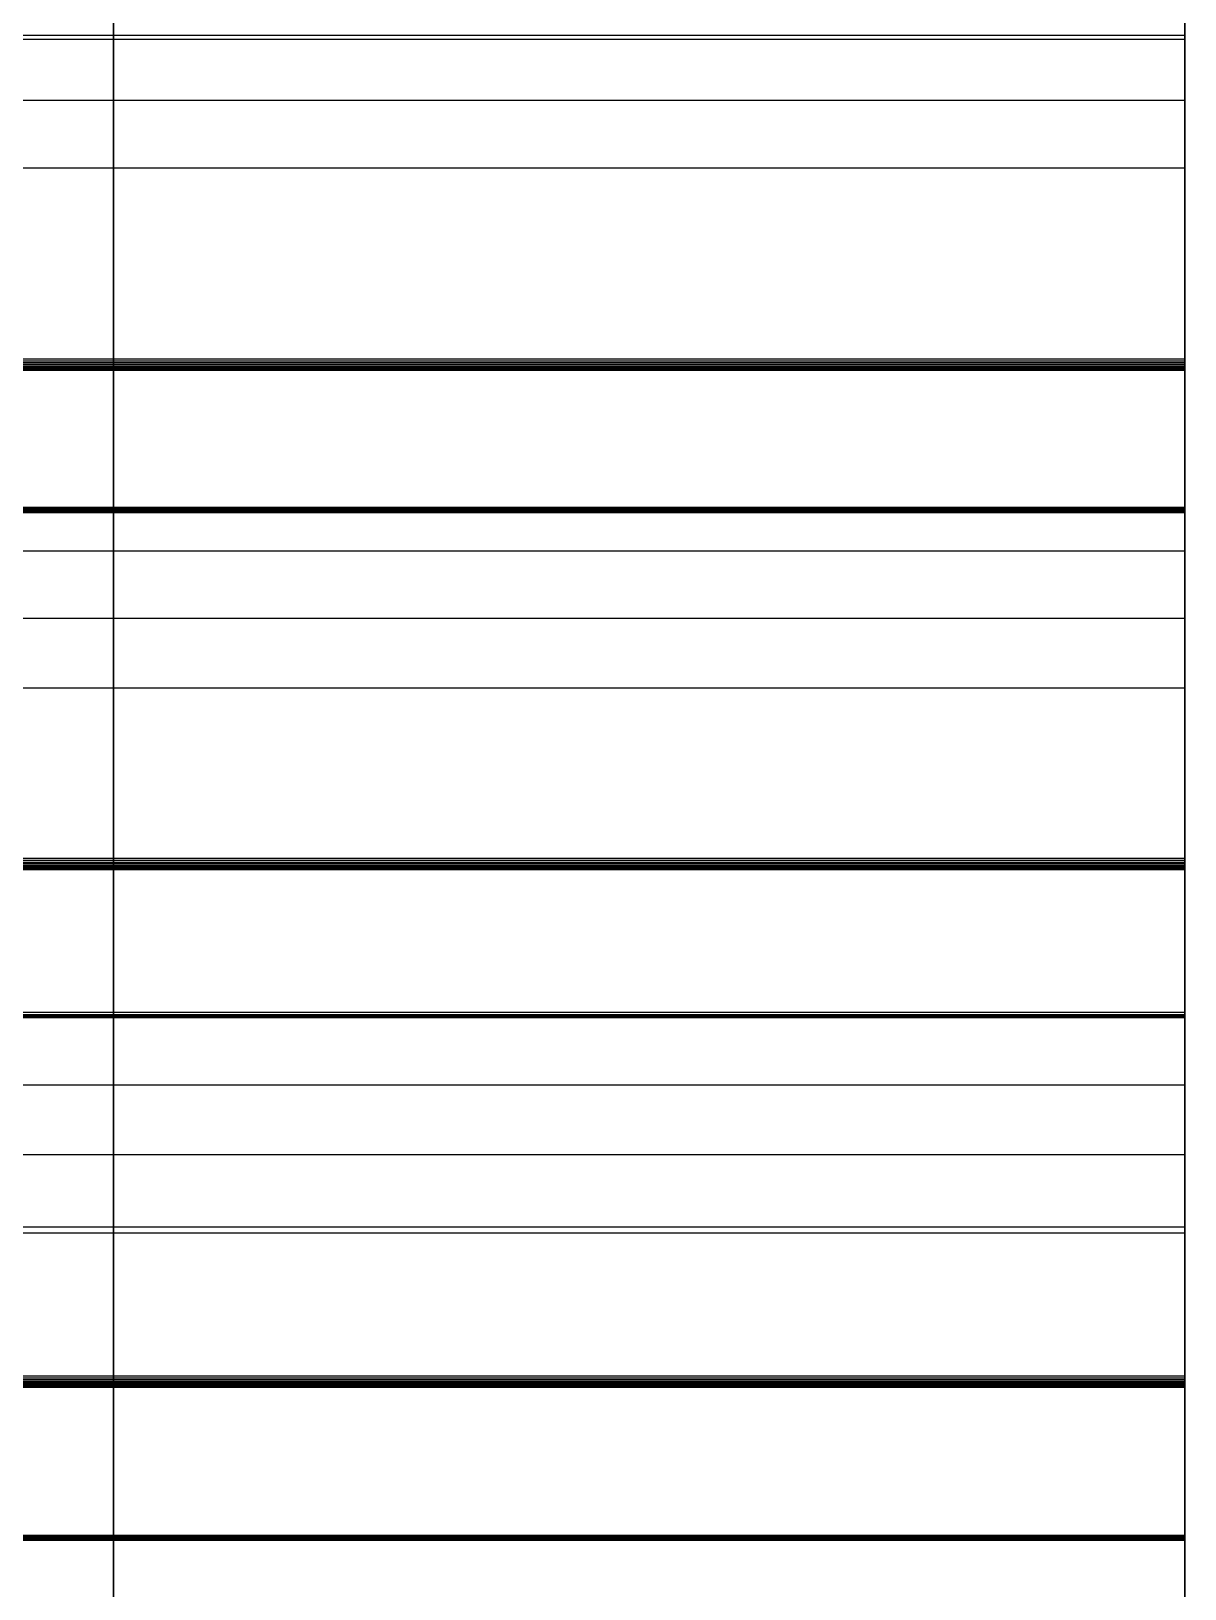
# Model space of a CAD drawing. Header units: millimetres. Extents: x -85 to 1059, y -155 to 155.
# Drawn here: x 1003.5 to 1007, y 131.109 to 135.835 of the extents above; entities that cross this region are included whole.
import ezdxf

# ---------------------------------------------------------------- set-up
doc = ezdxf.new("R2010")
doc.units = ezdxf.units.MM
doc.header["$MEASUREMENT"] = 0
doc.layers.add('Default', color=7, linetype='Continuous', true_color=0x000000)

msp = doc.modelspace()

# ---------------------------------------------------------------- linework, layer by layer
at = {"layer": 'Default'}
msp.add_line((1007, 11.1019, 0.0002), (1007, 140.002, 0.0002), dxfattribs=at)
for points, degree, knots in [([(1007, 0.3488, 139.7504), (1007, -76.9709, 139.7504), (1007, -139.6511, 77.0702), (1007, -139.6511, -0.2498), (1007, -139.6511, -77.5699), (1007, -76.9709, -140.2497), (1007, 0.3488, -140.2497), (1007, 77.6689, -140.2497), (1007, 140.349, -77.5699), (1007, 140.349, -0.2498), (1007, 140.349, 77.0702), (1007, 77.6689, 139.7504), (1007, 0.3488, 139.7504)], 3, [20636, 20636, 20636, 20636, 20637, 20637, 20637, 20638, 20638, 20638, 20639, 20639, 20639, 20640, 20640, 20640, 20640]), ([(1003.75, 0.0018, 140.0004), (1003.75, -77.318, 140.0004), (1003.75, -139.9981, 77.3202), (1003.75, -139.9981, 0.0002), (1003.75, -139.9981, -77.3199), (1003.75, -77.318, -139.9997), (1003.75, 0.0018, -139.9997), (1003.75, 77.3215, -139.9997), (1003.75, 140.002, -77.3199), (1003.75, 140.002, 0.0002), (1003.75, 140.002, 77.3202), (1003.75, 77.3215, 140.0004), (1003.75, 0.0018, 140.0004)], 3, [-1, -1, -1, -1, 0, 0, 0, 1, 1, 1, 2, 2, 2, 3, 3, 3, 3]), ([(1007, 0.0018, 140.0004), (1007, -77.318, 140.0004), (1007, -139.9981, 77.3202), (1007, -139.9981, 0.0002), (1007, -139.9981, -77.3199), (1007, -77.318, -139.9997), (1007, 0.0018, -139.9997), (1007, 77.3215, -139.9997), (1007, 140.002, -77.3199), (1007, 140.002, 0.0002), (1007, 140.002, 77.3202), (1007, 77.3215, 140.0004), (1007, 0.0018, 140.0004)], 3, [-1, -1, -1, -1, 0, 0, 0, 1, 1, 1, 2, 2, 2, 3, 3, 3, 3]), ([(1007, 134.8397, 72.6526), (1007, 134.8796, 72.6602), (1007, 134.9194, 72.6678), (1007, 134.9665, 72.6764), (1007, 135.0136, 72.6851), (1007, 135.0613, 72.6939), (1007, 135.1089, 72.7027), (1007, 135.1565, 72.7115), (1007, 135.2041, 72.7203), (1007, 135.2521, 72.7288), (1007, 135.3001, 72.7373), (1007, 135.3486, 72.7459), (1007, 135.3971, 72.7546), (1007, 135.4458, 72.7632), (1007, 135.4945, 72.7719), (1007, 135.5435, 72.7805), (1007, 135.5925, 72.7891), (1007, 135.6418, 72.7976), (1007, 135.691, 72.8061), (1007, 135.7407, 72.8145), (1007, 135.7905, 72.823), (1007, 135.8404, 72.8311), (1007, 135.8903, 72.8392), (1007, 135.9406, 72.8475), (1007, 135.9908, 72.8558), (1007, 136.0415, 72.8641), (1007, 136.0921, 72.8724), (1007, 136.1429, 72.8807), (1007, 136.1937, 72.889), (1007, 136.245, 72.8973), (1007, 136.2963, 72.9056), (1007, 136.3478, 72.9137), (1007, 136.3993, 72.9218), (1007, 136.4512, 72.9299), (1007, 136.5031, 72.938), (1007, 136.5553, 72.9459), (1007, 136.6075, 72.9539), (1007, 136.6599, 72.9618), (1007, 136.7123, 72.9698), (1007, 136.765, 72.9777), (1007, 136.8177, 72.9856), (1007, 136.871, 72.9932), (1007, 136.9243, 73.0008), (1007, 136.9335, 73.002), (1007, 136.9426, 73.0033)], 2, [3596, 3596, 3596, 3597, 3597, 3598, 3598, 3599, 3599, 3600, 3600, 3601, 3601, 3602, 3602, 3603, 3603, 3604, 3604, 3605, 3605, 3606, 3606, 3607, 3607, 3608, 3608, 3609, 3609, 3610, 3610, 3611, 3611, 3612, 3612, 3613, 3613, 3614, 3614, 3615, 3615, 3616, 3616, 3617, 3617, 3618, 3618, 3618]), ([(1007, 136.9426, -73.5036), (1007, 136.9335, -73.5022), (1007, 136.9243, -73.5008), (1007, 136.871, -73.4928), (1007, 136.8177, -73.4849), (1007, 136.765, -73.4771), (1007, 136.7123, -73.4694), (1007, 136.6599, -73.4614), (1007, 136.6075, -73.4535), (1007, 136.5553, -73.4454), (1007, 136.5031, -73.4373), (1007, 136.4512, -73.4293), (1007, 136.3993, -73.4214), (1007, 136.3478, -73.4133), (1007, 136.2963, -73.4051), (1007, 136.245, -73.397), (1007, 136.1937, -73.3889), (1007, 136.1429, -73.3808), (1007, 136.0921, -73.3727), (1007, 136.0415, -73.3644), (1007, 135.9908, -73.3561), (1007, 135.9406, -73.3478), (1007, 135.8903, -73.3395), (1007, 135.8404, -73.3309), (1007, 135.7905, -73.3222), (1007, 135.7407, -73.314), (1007, 135.691, -73.3057), (1007, 135.6418, -73.297), (1007, 135.5925, -73.2884), (1007, 135.5435, -73.2799), (1007, 135.4945, -73.2714), (1007, 135.4458, -73.263), (1007, 135.3971, -73.2545), (1007, 135.3486, -73.2459), (1007, 135.3001, -73.2372), (1007, 135.2521, -73.2286), (1007, 135.2041, -73.2199), (1007, 135.1565, -73.2111), (1007, 135.1089, -73.2023), (1007, 135.0613, -73.1937), (1007, 135.0136, -73.185), (1007, 134.9665, -73.176), (1007, 134.9194, -73.167), (1007, 134.8796, -73.1596), (1007, 134.8397, -73.1522)], 2, [6836, 6836, 6836, 6837, 6837, 6838, 6838, 6839, 6839, 6840, 6840, 6841, 6841, 6842, 6842, 6843, 6843, 6844, 6844, 6845, 6845, 6846, 6846, 6847, 6847, 6848, 6848, 6849, 6849, 6850, 6850, 6851, 6851, 6852, 6852, 6853, 6853, 6854, 6854, 6855, 6855, 6856, 6856, 6857, 6857, 6858, 6858, 6858]), ([(1007, 134.3853, -73.9724), (1007, 134.4153, -74.0042), (1007, 134.4453, -74.0359), (1007, 134.4781, -74.0708), (1007, 134.5109, -74.1058), (1007, 134.5439, -74.1409), (1007, 134.5769, -74.176), (1007, 134.6101, -74.2114), (1007, 134.6432, -74.2469), (1007, 134.6766, -74.2827), (1007, 134.7099, -74.3185), (1007, 134.7432, -74.3545), (1007, 134.7766, -74.3905), (1007, 134.8103, -74.4268), (1007, 134.8439, -74.4631), (1007, 134.8775, -74.4996), (1007, 134.911, -74.5362), (1007, 134.9448, -74.573), (1007, 134.9787, -74.6099), (1007, 135.0126, -74.6471), (1007, 135.0464, -74.6843), (1007, 135.0805, -74.7219), (1007, 135.1145, -74.7595), (1007, 135.1487, -74.7974), (1007, 135.183, -74.8353), (1007, 135.2174, -74.8732), (1007, 135.2518, -74.9112), (1007, 135.2862, -74.9498), (1007, 135.3206, -74.9884), (1007, 135.3551, -75.0269), (1007, 135.3897, -75.0653), (1007, 135.4244, -75.1043), (1007, 135.4592, -75.1433), (1007, 135.4939, -75.1826), (1007, 135.5287, -75.222), (1007, 135.5636, -75.2615), (1007, 135.5985, -75.301), (1007, 135.6335, -75.341), (1007, 135.6684, -75.3811), (1007, 135.7037, -75.4209), (1007, 135.7389, -75.4608), (1007, 135.7742, -75.5015), (1007, 135.8095, -75.5423), (1007, 135.8155, -75.5492), (1007, 135.8215, -75.556)], 2, [6878, 6878, 6878, 6879.045455, 6879.045455, 6880.090909, 6880.090909, 6881.136364, 6881.136364, 6882.181818, 6882.181818, 6883.227273, 6883.227273, 6884.272727, 6884.272727, 6885.318182, 6885.318182, 6886.363636, 6886.363636, 6887.409091, 6887.409091, 6888.454545, 6888.454545, 6889.5, 6889.5, 6890.545455, 6890.545455, 6891.590909, 6891.590909, 6892.636364, 6892.636364, 6893.681818, 6893.681818, 6894.727273, 6894.727273, 6895.772727, 6895.772727, 6896.818182, 6896.818182, 6897.863636, 6897.863636, 6898.909091, 6898.909091, 6899.954545, 6899.954545, 6901, 6901, 6901]), ([(1007, 135.8095, 75.0423), (1007, 135.7742, 75.0019), (1007, 135.7389, 74.9615), (1007, 135.7037, 74.9213), (1007, 135.6684, 74.8811), (1007, 135.6335, 74.8412), (1007, 135.5985, 74.8014), (1007, 135.5636, 74.7619), (1007, 135.5287, 74.7224), (1007, 135.4939, 74.6832), (1007, 135.4592, 74.644), (1007, 135.4244, 74.6049), (1007, 135.3897, 74.5657), (1007, 135.3551, 74.5269), (1007, 135.3206, 74.4881), (1007, 135.2862, 74.4498), (1007, 135.2518, 74.4116), (1007, 135.2174, 74.3735), (1007, 135.183, 74.3354), (1007, 135.1487, 74.2976), (1007, 135.1145, 74.2599), (1007, 135.0805, 74.2225), (1007, 135.0464, 74.1851), (1007, 135.0126, 74.1479), (1007, 134.9787, 74.1106), (1007, 134.9448, 74.0736), (1007, 134.911, 74.0366), (1007, 134.8775, 73.9999), (1007, 134.8439, 73.9632), (1007, 134.8103, 73.927), (1007, 134.7766, 73.8909), (1007, 134.7432, 73.8547), (1007, 134.7099, 73.8185), (1007, 134.6766, 73.7829), (1007, 134.6432, 73.7473), (1007, 134.6101, 73.7118), (1007, 134.5769, 73.6764), (1007, 134.5439, 73.6411), (1007, 134.5109, 73.6058), (1007, 134.4781, 73.5709), (1007, 134.4453, 73.536), (1007, 134.4173, 73.5065), (1007, 134.3892, 73.4771)], 2, [3554, 3554, 3554, 3555, 3555, 3556, 3556, 3557, 3557, 3558, 3558, 3559, 3559, 3560, 3560, 3561, 3561, 3562, 3562, 3563, 3563, 3564, 3564, 3565, 3565, 3566, 3566, 3567, 3567, 3568, 3568, 3569, 3569, 3570, 3570, 3571, 3571, 3572, 3572, 3573, 3573, 3574, 3574, 3575, 3575, 3575]), ([(1007, 133.3245, 75.381), (1007, 133.3642, 75.3893), (1007, 133.4039, 75.3976), (1007, 133.451, 75.4073), (1007, 133.4981, 75.417), (1007, 133.5454, 75.4267), (1007, 133.5926, 75.4364), (1007, 133.6401, 75.4459), (1007, 133.6875, 75.4554), (1007, 133.7355, 75.4651), (1007, 133.7835, 75.4748), (1007, 133.8317, 75.4845), (1007, 133.8798, 75.4942), (1007, 133.9283, 75.5039), (1007, 133.9768, 75.5136), (1007, 134.0255, 75.5232), (1007, 134.0742, 75.5327), (1007, 134.1234, 75.542), (1007, 134.1726, 75.5514), (1007, 134.222, 75.5609), (1007, 134.2714, 75.5704), (1007, 134.3213, 75.5798), (1007, 134.3712, 75.5891), (1007, 134.4213, 75.5985), (1007, 134.4714, 75.6078), (1007, 134.5219, 75.6172), (1007, 134.5723, 75.6265), (1007, 134.6229, 75.6359), (1007, 134.6736, 75.6452), (1007, 134.7245, 75.6542), (1007, 134.7755, 75.6632), (1007, 134.827, 75.6724), (1007, 134.8785, 75.6816), (1007, 134.9302, 75.6907), (1007, 134.9819, 75.6999), (1007, 135.0337, 75.7091), (1007, 135.0856, 75.7183), (1007, 135.138, 75.7271), (1007, 135.1904, 75.7359), (1007, 135.2429, 75.7449), (1007, 135.2955, 75.7539), (1007, 135.3486, 75.7627), (1007, 135.4017, 75.7715), (1007, 135.4107, 75.7731), (1007, 135.4197, 75.7747)], 2, [3529, 3529, 3529, 3530, 3530, 3531, 3531, 3532, 3532, 3533, 3533, 3534, 3534, 3535, 3535, 3536, 3536, 3537, 3537, 3538, 3538, 3539, 3539, 3540, 3540, 3541, 3541, 3542, 3542, 3543, 3543, 3544, 3544, 3545, 3545, 3546, 3546, 3547, 3547, 3548, 3548, 3549, 3549, 3550, 3550, 3551, 3551, 3551]), ([(1007, 135.4197, -76.2743), (1007, 135.4107, -76.2727), (1007, 135.4017, -76.2711), (1007, 135.3486, -76.2623), (1007, 135.2955, -76.2535), (1007, 135.2429, -76.2447), (1007, 135.1904, -76.2358), (1007, 135.138, -76.2267), (1007, 135.0856, -76.2175), (1007, 135.0337, -76.2085), (1007, 134.9819, -76.1995), (1007, 134.9302, -76.1903), (1007, 134.8785, -76.1812), (1007, 134.827, -76.1722), (1007, 134.7755, -76.1632), (1007, 134.7245, -76.1538), (1007, 134.6736, -76.1445), (1007, 134.6229, -76.1353), (1007, 134.5723, -76.1261), (1007, 134.5219, -76.1168), (1007, 134.4714, -76.1074), (1007, 134.4213, -76.0981), (1007, 134.3712, -76.0887), (1007, 134.3213, -76.0794), (1007, 134.2714, -76.07), (1007, 134.222, -76.0607), (1007, 134.1726, -76.0513), (1007, 134.1234, -76.0418), (1007, 134.0742, -76.0323), (1007, 134.0255, -76.0228), (1007, 133.9768, -76.0132), (1007, 133.9283, -76.0037), (1007, 133.8798, -75.9942), (1007, 133.8317, -75.9845), (1007, 133.7835, -75.9748), (1007, 133.7355, -75.9653), (1007, 133.6875, -75.9557), (1007, 133.6401, -75.946), (1007, 133.5926, -75.9363), (1007, 133.5454, -75.9265), (1007, 133.4981, -75.9166), (1007, 133.451, -75.9069), (1007, 133.4039, -75.8972), (1007, 133.3642, -75.8889), (1007, 133.3245, -75.8806)], 2, [6903, 6903, 6903, 6904, 6904, 6905, 6905, 6906, 6906, 6907, 6907, 6908, 6908, 6909, 6909, 6910, 6910, 6911, 6911, 6912, 6912, 6913, 6913, 6914, 6914, 6915, 6915, 6916, 6916, 6917, 6917, 6918, 6918, 6919, 6919, 6920, 6920, 6921, 6921, 6922, 6922, 6923, 6923, 6924, 6924, 6925, 6925, 6925]), ([(1007, 134.3733, 73.4467), (1007, 134.4443, 73.3176), (1007, 134.5152, 73.1885), (1007, 134.5899, 73.0514), (1007, 134.6647, 72.9144), (1007, 134.7351, 72.7849), (1007, 134.8055, 72.6554)], 2, [3584, 3584, 3584, 3585, 3585, 3586, 3586, 3587, 3587, 3587]), ([(1007, 134.8055, -73.155), (1007, 134.7351, -73.2847), (1007, 134.6647, -73.4143), (1007, 134.5899, -73.5512), (1007, 134.5152, -73.6881), (1007, 134.4443, -73.8172), (1007, 134.3733, -73.9463)], 2, [6867, 6867, 6867, 6868, 6868, 6869, 6869, 6870, 6870, 6870]), ([(1007, 134.2573, 77.8042), (1007, 134.2513, 77.7972), (1007, 134.2453, 77.7901), (1007, 134.2109, 77.7488), (1007, 134.1765, 77.7076), (1007, 134.1423, 77.6668), (1007, 134.1081, 77.6261), (1007, 134.0737, 77.5853), (1007, 134.0393, 77.5446), (1007, 134.0052, 77.5044), (1007, 133.9712, 77.4641), (1007, 133.9373, 77.4241), (1007, 133.9034, 77.3841), (1007, 133.8694, 77.3446), (1007, 133.8354, 77.305), (1007, 133.8017, 77.2655), (1007, 133.768, 77.226), (1007, 133.7343, 77.1869), (1007, 133.7006, 77.1477), (1007, 133.6671, 77.1091), (1007, 133.6336, 77.0704), (1007, 133.6001, 77.032), (1007, 133.5665, 76.9935), (1007, 133.5334, 76.9553), (1007, 133.5002, 76.917), (1007, 133.4669, 76.8791), (1007, 133.4335, 76.8411), (1007, 133.4006, 76.8036), (1007, 133.3676, 76.766), (1007, 133.3348, 76.7288), (1007, 133.302, 76.6916), (1007, 133.2691, 76.6543), (1007, 133.2363, 76.6171), (1007, 133.2037, 76.5806), (1007, 133.1711, 76.5441), (1007, 133.1384, 76.5076), (1007, 133.1058, 76.4711), (1007, 133.0734, 76.4349), (1007, 133.0409, 76.3988), (1007, 133.0088, 76.363), (1007, 132.9767, 76.3271), (1007, 132.9444, 76.2917), (1007, 132.9121, 76.2562), (1007, 132.8848, 76.2261), (1007, 132.8575, 76.1959)], 2, [3486, 3486, 3486, 3487, 3487, 3488, 3488, 3489, 3489, 3490, 3490, 3491, 3491, 3492, 3492, 3493, 3493, 3494, 3494, 3495, 3495, 3496, 3496, 3497, 3497, 3498, 3498, 3499, 3499, 3500, 3500, 3501, 3501, 3502, 3502, 3503, 3503, 3504, 3504, 3505, 3505, 3506, 3506, 3507, 3507, 3508, 3508, 3508]), ([(1007, 132.8575, -76.6955), (1007, 132.8848, -76.7257), (1007, 132.9121, -76.7558), (1007, 132.9444, -76.7915), (1007, 132.9767, -76.8271), (1007, 133.0088, -76.8629), (1007, 133.0409, -76.8987), (1007, 133.0734, -76.9349), (1007, 133.1058, -76.971), (1007, 133.1384, -77.0074), (1007, 133.1711, -77.0437), (1007, 133.2037, -77.0806), (1007, 133.2363, -77.1174), (1007, 133.2691, -77.1543), (1007, 133.302, -77.1912), (1007, 133.3348, -77.2286), (1007, 133.3676, -77.2659), (1007, 133.4006, -77.3035), (1007, 133.4335, -77.3411), (1007, 133.4669, -77.3788), (1007, 133.5002, -77.4166), (1007, 133.5334, -77.4547), (1007, 133.5665, -77.4928), (1007, 133.6001, -77.5314), (1007, 133.6336, -77.57), (1007, 133.6671, -77.609), (1007, 133.7006, -77.648), (1007, 133.7343, -77.6868), (1007, 133.768, -77.7256), (1007, 133.8017, -77.765), (1007, 133.8354, -77.8043), (1007, 133.8694, -77.8442), (1007, 133.9034, -77.884), (1007, 133.9373, -77.9239), (1007, 133.9712, -77.9637), (1007, 134.0052, -78.0041), (1007, 134.0393, -78.0445), (1007, 134.0737, -78.0849), (1007, 134.1081, -78.1253), (1007, 134.1423, -78.1664), (1007, 134.1765, -78.2075), (1007, 134.2109, -78.2486), (1007, 134.2453, -78.2897), (1007, 134.2513, -78.2968), (1007, 134.2573, -78.3038)], 2, [6946, 6946, 6946, 6947, 6947, 6948, 6948, 6949, 6949, 6950, 6950, 6951, 6951, 6952, 6952, 6953, 6953, 6954, 6954, 6955, 6955, 6956, 6956, 6957, 6957, 6958, 6958, 6959, 6959, 6960, 6960, 6961, 6961, 6962, 6962, 6963, 6963, 6964, 6964, 6965, 6965, 6966, 6966, 6967, 6967, 6968, 6968, 6968]), ([(1007, 131.754, 78.0773), (1007, 131.7937, 78.0866), (1007, 131.8333, 78.096), (1007, 131.8801, 78.1066), (1007, 131.9268, 78.1171), (1007, 131.9739, 78.1279), (1007, 132.021, 78.1387), (1007, 132.0683, 78.1492), (1007, 132.1156, 78.1598), (1007, 132.1632, 78.1706), (1007, 132.2108, 78.1813), (1007, 132.2588, 78.1919), (1007, 132.3068, 78.2025), (1007, 132.3551, 78.2129), (1007, 132.4034, 78.2233), (1007, 132.4521, 78.2341), (1007, 132.5008, 78.2448), (1007, 132.5497, 78.2551), (1007, 132.5985, 78.2653), (1007, 132.6479, 78.2759), (1007, 132.6973, 78.2865), (1007, 132.7467, 78.2969), (1007, 132.7961, 78.3073), (1007, 132.846, 78.3177), (1007, 132.8959, 78.3281), (1007, 132.9462, 78.3385), (1007, 132.9965, 78.3489), (1007, 133.0469, 78.359), (1007, 133.0973, 78.369), (1007, 133.1481, 78.3794), (1007, 133.1989, 78.3898), (1007, 133.2501, 78.3999), (1007, 133.3013, 78.4099), (1007, 133.3528, 78.4202), (1007, 133.4043, 78.4304), (1007, 133.4561, 78.4406), (1007, 133.508, 78.4509), (1007, 133.5602, 78.4607), (1007, 133.6124, 78.4706), (1007, 133.6648, 78.4807), (1007, 133.7172, 78.4907), (1007, 133.7699, 78.5008), (1007, 133.8227, 78.5108), (1007, 133.8318, 78.5124), (1007, 133.841, 78.514)], 2, [3462, 3462, 3462, 3463, 3463, 3464, 3464, 3465, 3465, 3466, 3466, 3467, 3467, 3468, 3468, 3469, 3469, 3470, 3470, 3471, 3471, 3472, 3472, 3473, 3473, 3474, 3474, 3475, 3475, 3476, 3476, 3477, 3477, 3478, 3478, 3479, 3479, 3480, 3480, 3481, 3481, 3482, 3482, 3483, 3483, 3484, 3484, 3484]), ([(1007, 133.841, -79.0136), (1007, 133.8318, -79.012), (1007, 133.8227, -79.0104), (1007, 133.7699, -79.0004), (1007, 133.7172, -78.9903), (1007, 133.6648, -78.9804), (1007, 133.6124, -78.9706), (1007, 133.5602, -78.9603), (1007, 133.508, -78.9501), (1007, 133.4561, -78.9401), (1007, 133.4043, -78.93), (1007, 133.3528, -78.9199), (1007, 133.3013, -78.9099), (1007, 133.2501, -78.8997), (1007, 133.1989, -78.8894), (1007, 133.1481, -78.8792), (1007, 133.0973, -78.869), (1007, 133.0469, -78.8586), (1007, 132.9965, -78.8482), (1007, 132.9462, -78.8378), (1007, 132.8959, -78.8273), (1007, 132.846, -78.8171), (1007, 132.7961, -78.8069), (1007, 132.7467, -78.7965), (1007, 132.6973, -78.7861), (1007, 132.6479, -78.7758), (1007, 132.5985, -78.7656), (1007, 132.5497, -78.7548), (1007, 132.5008, -78.7441), (1007, 132.4521, -78.7337), (1007, 132.4034, -78.7233), (1007, 132.3551, -78.7127), (1007, 132.3068, -78.7021), (1007, 132.259, -78.6913), (1007, 132.2112, -78.6806), (1007, 132.1634, -78.6702), (1007, 132.1156, -78.6598), (1007, 132.0683, -78.649), (1007, 132.021, -78.6383), (1007, 131.9739, -78.6277), (1007, 131.9268, -78.6171), (1007, 131.8801, -78.6063), (1007, 131.8333, -78.5956), (1007, 131.7937, -78.5864), (1007, 131.754, -78.5772)], 2, [6970, 6970, 6970, 6971, 6971, 6972, 6972, 6973, 6973, 6974, 6974, 6975, 6975, 6976, 6976, 6977, 6977, 6978, 6978, 6979, 6979, 6980, 6980, 6981, 6981, 6982, 6982, 6983, 6983, 6984, 6984, 6985, 6985, 6986, 6986, 6987, 6987, 6988, 6988, 6989, 6989, 6990, 6990, 6991, 6991, 6992, 6992, 6992]), ([(1007, 133.2967, 75.3792), (1007, 133.2984, 75.3791), (1007, 133.3002, 75.3789), (1007, 133.302, 75.3787), (1007, 133.3037, 75.3785)], 2, [3523, 3523, 3523, 3524, 3524, 3525, 3525, 3525]), ([(1007, 132.8423, 76.1652), (1007, 132.9157, 76.0375), (1007, 132.989, 75.9098), (1007, 133.0667, 75.7743), (1007, 133.1443, 75.6389), (1007, 133.2173, 75.511), (1007, 133.2903, 75.3831)], 2, [3517, 3517, 3517, 3518, 3518, 3519, 3519, 3520, 3520, 3520]), ([(1007, 133.2903, -75.8827), (1007, 133.2173, -76.0108), (1007, 133.1443, -76.1388), (1007, 133.0667, -76.2743), (1007, 132.989, -76.4098), (1007, 132.9157, -76.5375), (1007, 132.8423, -76.6652)], 2, [6934, 6934, 6934, 6935, 6935, 6936, 6936, 6937, 6937, 6937]), ([(1007, 132.8575, 76.1959), (1007, 132.8555, 76.1936), (1007, 132.8536, 76.1913), (1007, 132.8518, 76.1892), (1007, 132.85, 76.1871)], 2, [3508, 3508, 3508, 3509, 3509, 3510, 3510, 3510]), ([(1007, 132.85, -76.6867), (1007, 132.8518, -76.6888), (1007, 132.8536, -76.6909), (1007, 132.8555, -76.6932), (1007, 132.8575, -76.6955)], 2, [6944, 6944, 6944, 6945, 6945, 6946, 6946, 6946]), ([(1007, 132.8451, -76.6793), (1007, 132.8462, -76.6809), (1007, 132.8472, -76.6825), (1007, 132.8486, -76.6846), (1007, 132.85, -76.6867)], 2, [6942, 6942, 6942, 6943, 6943, 6944, 6944, 6944]), ([(1007, 132.8472, 76.1832), (1007, 132.8462, 76.1811), (1007, 132.8451, 76.179), (1007, 132.8442, 76.1772), (1007, 132.8433, 76.1755)], 2, [3511, 3511, 3511, 3512, 3512, 3513, 3513, 3513]), ([(1007, 132.6373, 80.5192), (1007, 132.6315, 80.5121), (1007, 132.6257, 80.5051), (1007, 132.5922, 80.4633), (1007, 132.5587, 80.4215), (1007, 132.5251, 80.3797), (1007, 132.4916, 80.3379), (1007, 132.4581, 80.2968), (1007, 132.4246, 80.2557), (1007, 132.3914, 80.2146), (1007, 132.3583, 80.1735), (1007, 132.3249, 80.1329), (1007, 132.2916, 80.0923), (1007, 132.2586, 80.0519), (1007, 132.2256, 80.0116), (1007, 132.1926, 79.9715), (1007, 132.1597, 79.9315), (1007, 132.1269, 79.8916), (1007, 132.094, 79.8517), (1007, 132.0614, 79.8124), (1007, 132.0288, 79.7731), (1007, 131.996, 79.7339), (1007, 131.9632, 79.6948), (1007, 131.9307, 79.656), (1007, 131.8983, 79.6172), (1007, 131.866, 79.5787), (1007, 131.8337, 79.5402), (1007, 131.8014, 79.502), (1007, 131.7691, 79.4637), (1007, 131.737, 79.4256), (1007, 131.7049, 79.3875), (1007, 131.6728, 79.3497), (1007, 131.6407, 79.312), (1007, 131.6088, 79.2748), (1007, 131.5769, 79.2376), (1007, 131.5451, 79.2003), (1007, 131.5134, 79.1631), (1007, 131.4816, 79.1263), (1007, 131.4499, 79.0894), (1007, 131.4185, 79.0531), (1007, 131.3871, 79.0167), (1007, 131.3555, 78.9806), (1007, 131.3239, 78.9444), (1007, 131.2954, 78.9114), (1007, 131.2668, 78.8784)], 2, [3419, 3419, 3419, 3420.045455, 3420.045455, 3421.090909, 3421.090909, 3422.136364, 3422.136364, 3423.181818, 3423.181818, 3424.227273, 3424.227273, 3425.272727, 3425.272727, 3426.318182, 3426.318182, 3427.363636, 3427.363636, 3428.409091, 3428.409091, 3429.454545, 3429.454545, 3430.5, 3430.5, 3431.545455, 3431.545455, 3432.590909, 3432.590909, 3433.636364, 3433.636364, 3434.681818, 3434.681818, 3435.727273, 3435.727273, 3436.772727, 3436.772727, 3437.818182, 3437.818182, 3438.863636, 3438.863636, 3439.909091, 3439.909091, 3440.954545, 3440.954545, 3442, 3442, 3442]), ([(1007, 131.2707, -79.383), (1007, 131.2973, -79.4135), (1007, 131.3239, -79.444), (1007, 131.3555, -79.4803), (1007, 131.3871, -79.5167), (1007, 131.4185, -79.5532), (1007, 131.4499, -79.5897), (1007, 131.4816, -79.6264), (1007, 131.5134, -79.6631), (1007, 131.5451, -79.7001), (1007, 131.5769, -79.7372), (1007, 131.6088, -79.7746), (1007, 131.6407, -79.8119), (1007, 131.6728, -79.8495), (1007, 131.7049, -79.8871), (1007, 131.737, -79.925), (1007, 131.7691, -79.9629), (1007, 131.8014, -80.0012), (1007, 131.8337, -80.0395), (1007, 131.866, -80.0781), (1007, 131.8983, -80.1167), (1007, 131.9307, -80.1556), (1007, 131.9632, -80.1944), (1007, 131.996, -80.2335), (1007, 132.0288, -80.2727), (1007, 132.0614, -80.3122), (1007, 132.094, -80.3517), (1007, 132.1269, -80.3914), (1007, 132.1597, -80.4311), (1007, 132.1926, -80.4713), (1007, 132.2256, -80.5115), (1007, 132.2586, -80.5517), (1007, 132.2916, -80.5919), (1007, 132.3249, -80.6327), (1007, 132.3583, -80.6734), (1007, 132.3914, -80.7144), (1007, 132.4246, -80.7553), (1007, 132.4581, -80.7965), (1007, 132.4916, -80.8378), (1007, 132.5251, -80.8795), (1007, 132.5587, -80.9211), (1007, 132.5922, -80.9629), (1007, 132.6257, -81.0047), (1007, 132.6315, -81.0119), (1007, 132.6373, -81.0192)], 2, [7013, 7013, 7013, 7014, 7014, 7015, 7015, 7016, 7016, 7017, 7017, 7018, 7018, 7019, 7019, 7020, 7020, 7021, 7021, 7022, 7022, 7023, 7023, 7024, 7024, 7025, 7025, 7026, 7026, 7027, 7027, 7028, 7028, 7029, 7029, 7030, 7030, 7031, 7031, 7032, 7032, 7033, 7033, 7034, 7034, 7035, 7035, 7035]), ([(1007, 132.2066, -81.7205), (1007, 132.1974, -81.7185), (1007, 132.1882, -81.7166), (1007, 132.1357, -81.7055), (1007, 132.0831, -81.6944), (1007, 132.0309, -81.6834), (1007, 131.9787, -81.6725), (1007, 131.9268, -81.6614), (1007, 131.875, -81.6503), (1007, 131.8235, -81.6392), (1007, 131.772, -81.628), (1007, 131.7206, -81.6168), (1007, 131.6693, -81.6055), (1007, 131.6183, -81.5942), (1007, 131.5673, -81.5829), (1007, 131.5167, -81.5716), (1007, 131.4661, -81.5603), (1007, 131.4158, -81.549), (1007, 131.3656, -81.5377), (1007, 131.3155, -81.5264), (1007, 131.2654, -81.5152), (1007, 131.2158, -81.5037), (1007, 131.1662, -81.4922), (1007, 131.1169, -81.4809), (1007, 131.0675, -81.4696), (1007, 131.0184, -81.458), (1007, 130.9694, -81.4464), (1007, 130.9207, -81.4351), (1007, 130.872, -81.4238), (1007, 130.8235, -81.4121), (1007, 130.775, -81.4005), (1007, 130.727, -81.389), (1007, 130.6791, -81.3776), (1007, 130.6313, -81.3661), (1007, 130.5835, -81.3546), (1007, 130.536, -81.343), (1007, 130.4886, -81.3314), (1007, 130.4415, -81.3197), (1007, 130.3944, -81.3081), (1007, 130.3476, -81.2963), (1007, 130.3009, -81.2844), (1007, 130.2543, -81.273), (1007, 130.2077, -81.2615), (1007, 130.1684, -81.2515), (1007, 130.1291, -81.2414)], 2, [7037, 7037, 7037, 7038, 7038, 7039, 7039, 7040, 7040, 7041, 7041, 7042, 7042, 7043, 7043, 7044, 7044, 7045, 7045, 7046, 7046, 7047, 7047, 7048, 7048, 7049, 7049, 7050, 7050, 7051, 7051, 7052, 7052, 7053, 7053, 7054, 7054, 7055, 7055, 7056, 7056, 7057, 7057, 7058, 7058, 7059, 7059, 7059]), ([(1007, 130.1231, 80.7404), (1007, 130.1654, 80.751), (1007, 130.2077, 80.7616), (1007, 130.2543, 80.7734), (1007, 130.3009, 80.7852), (1007, 130.3476, 80.7967), (1007, 130.3944, 80.8081), (1007, 130.4415, 80.8198), (1007, 130.4886, 80.8314), (1007, 130.536, 80.8431), (1007, 130.5835, 80.8547), (1007, 130.6313, 80.8663), (1007, 130.6791, 80.878), (1007, 130.727, 80.8894), (1007, 130.775, 80.9009), (1007, 130.8235, 80.9124), (1007, 130.872, 80.9238), (1007, 130.9207, 80.9355), (1007, 130.9694, 80.9471), (1007, 131.0184, 80.9584), (1007, 131.0675, 80.9697), (1007, 131.1169, 80.9812), (1007, 131.1662, 80.9926), (1007, 131.2158, 81.0039), (1007, 131.2654, 81.0152), (1007, 131.3155, 81.0267), (1007, 131.3656, 81.0381), (1007, 131.4158, 81.0494), (1007, 131.4661, 81.0607), (1007, 131.5167, 81.0722), (1007, 131.5673, 81.0836), (1007, 131.6183, 81.0946), (1007, 131.6693, 81.1055), (1007, 131.7206, 81.117), (1007, 131.772, 81.1285), (1007, 131.8235, 81.1394), (1007, 131.875, 81.1503), (1007, 131.9268, 81.1616), (1007, 131.9787, 81.1729), (1007, 132.0309, 81.184), (1007, 132.0831, 81.1951), (1007, 132.1357, 81.2062), (1007, 132.1882, 81.2174)], 2, [3394, 3394, 3394, 3395.047619, 3395.047619, 3396.095238, 3396.095238, 3397.142857, 3397.142857, 3398.190476, 3398.190476, 3399.238095, 3399.238095, 3400.285714, 3400.285714, 3401.333333, 3401.333333, 3402.380952, 3402.380952, 3403.428571, 3403.428571, 3404.47619, 3404.47619, 3405.52381, 3405.52381, 3406.571429, 3406.571429, 3407.619048, 3407.619048, 3408.666667, 3408.666667, 3409.714286, 3409.714286, 3410.761905, 3410.761905, 3411.809524, 3411.809524, 3412.857143, 3412.857143, 3413.904762, 3413.904762, 3414.952381, 3414.952381, 3416, 3416, 3416]), ([(1007, 131.748, -78.5762), (1007, 131.7453, -78.5758), (1007, 131.7427, -78.5755), (1007, 131.7402, -78.5751), (1007, 131.7377, -78.5748)], 2, [6993, 6993, 6993, 6994, 6994, 6995, 6995, 6995]), ([(1007, 131.7335, 78.0745), (1007, 131.7356, 78.0746), (1007, 131.7377, 78.0748), (1007, 131.7402, 78.075), (1007, 131.7427, 78.0752)], 2, [3458, 3458, 3458, 3459, 3459, 3460, 3460, 3460]), ([(1007, 131.7377, -78.5748), (1007, 131.7356, -78.5748), (1007, 131.7335, -78.5748), (1007, 131.7314, -78.5748), (1007, 131.7293, -78.5748)], 2, [6995, 6995, 6995, 6996, 6996, 6997, 6997, 6997]), ([(1007, 131.7293, -78.5748), (1007, 131.7279, -78.5751), (1007, 131.7265, -78.5755), (1007, 131.725, -78.5758), (1007, 131.7236, -78.5762)], 2, [6997, 6997, 6997, 6998, 6998, 6999, 6999, 6999]), ([(1007, 131.2558, 78.8516), (1007, 131.3319, 78.7257), (1007, 131.4079, 78.5997), (1007, 131.4882, 78.466), (1007, 131.5684, 78.3323), (1007, 131.6441, 78.2057), (1007, 131.7197, 78.079)], 2, [3450, 3450, 3450, 3451, 3451, 3452, 3452, 3453, 3453, 3453]), ([(1007, 131.7197, -78.5786), (1007, 131.6441, -78.7051), (1007, 131.5684, -78.8316), (1007, 131.4882, -78.9655), (1007, 131.4079, -79.0993), (1007, 131.3319, -79.2256), (1007, 131.2558, -79.3519)], 2, [7001, 7001, 7001, 7002, 7002, 7003, 7003, 7004, 7004, 7004]), ([(1007, 131.2633, -79.3734), (1007, 131.265, -79.3757), (1007, 131.2668, -79.378), (1007, 131.2687, -79.3805), (1007, 131.2707, -79.383)], 2, [7011, 7011, 7011, 7012, 7012, 7013, 7013, 7013])]:
    msp.add_open_spline(points, degree=degree, knots=knots, dxfattribs=at)
for points in [[(1007, 135.8215, 75.0568), (1003.75, 135.8215, 75.0568), (1000.5, 135.8215, 75.0568)], [(1007, 135.8215, -75.556), (1003.75, 135.8215, -75.556), (1000.5, 135.8215, -75.556)], [(1007, 135.8095, 75.0423), (1003.75, 135.8095, 75.0423), (1000.5, 135.8095, 75.0423)], [(1007, 135.6243, 75.4177), (1007, 135.7229, 75.2372), (1007, 135.8215, 75.0568)], [(1007, 135.8215, 75.0568), (1007, 135.8155, 75.0496), (1007, 135.8095, 75.0423)], [(1007, 135.8215, -75.556), (1007, 135.7229, -75.7365), (1007, 135.6243, -75.9169)], [(1007, 135.6243, 75.4177), (1003.75, 135.6243, 75.4177), (1000.5, 135.6243, 75.4177)], [(1007, 135.6243, -75.9169), (1003.75, 135.6243, -75.9169), (1000.5, 135.6243, -75.9169)], [(1007, 135.4197, 75.7747), (1007, 135.522, 75.5962), (1007, 135.6243, 75.4177)], [(1007, 135.6243, -75.9169), (1007, 135.522, -76.0956), (1007, 135.4197, -76.2743)], [(1007, 135.4197, 75.7747), (1003.75, 135.4197, 75.7747), (1000.5, 135.4197, 75.7747)], [(1007, 135.4197, -76.2743), (1003.75, 135.4197, -76.2743), (1000.5, 135.4197, -76.2743)], [(1007, 134.8397, 72.6526), (1003.75, 134.8397, 72.6526), (1000.5, 134.8397, 72.6526)], [(1007, 134.8397, -73.1522), (1003.75, 134.8397, -73.1522), (1000.5, 134.8397, -73.1522)], [(1007, 134.8334, 72.6516), (1007, 134.8365, 72.6521), (1007, 134.8397, 72.6526)], [(1007, 134.8397, -73.1522), (1007, 134.8365, -73.1519), (1007, 134.8334, -73.1515)], [(1007, 134.8334, 72.6516), (1003.75, 134.8334, 72.6516), (1000.5, 134.8334, 72.6516)], [(1007, 134.8334, -73.1515), (1003.75, 134.8334, -73.1515), (1000.5, 134.8334, -73.1515)], [(1007, 134.8281, 72.6508), (1003.75, 134.8281, 72.6508), (1000.5, 134.8281, 72.6508)], [(1007, 134.8281, -73.1508), (1003.75, 134.8281, -73.1508), (1000.5, 134.8281, -73.1508)], [(1007, 134.8231, 72.6505), (1003.75, 134.8231, 72.6505), (1000.5, 134.8231, 72.6505)], [(1007, 134.8231, -73.1504), (1003.75, 134.8231, -73.1504), (1000.5, 134.8231, -73.1504)], [(1007, 134.8189, 72.6505), (1003.75, 134.8189, 72.6505), (1000.5, 134.8189, 72.6505)], [(1007, 134.8189, -73.1504), (1003.75, 134.8189, -73.1504), (1000.5, 134.8189, -73.1504)], [(1007, 134.815, 72.6508), (1003.75, 134.815, 72.6508), (1000.5, 134.815, 72.6508)], [(1007, 134.815, -73.1508), (1003.75, 134.815, -73.1508), (1000.5, 134.815, -73.1508)], [(1007, 134.8118, 72.6516), (1003.75, 134.8118, 72.6516), (1000.5, 134.8118, 72.6516)], [(1007, 134.8118, -73.1515), (1003.75, 134.8118, -73.1515), (1000.5, 134.8118, -73.1515)], [(1007, 134.809, 72.6526), (1003.75, 134.809, 72.6526), (1000.5, 134.809, 72.6526)], [(1007, 134.809, -73.1526), (1003.75, 134.809, -73.1526), (1000.5, 134.809, -73.1526)], [(1007, 134.8069, 72.654), (1003.75, 134.8069, 72.654), (1000.5, 134.8069, 72.654)], [(1007, 134.8069, -73.1533), (1003.75, 134.8069, -73.1533), (1000.5, 134.8069, -73.1533)], [(1007, 134.8055, 72.6554), (1003.75, 134.8055, 72.6554), (1000.5, 134.8055, 72.6554)], [(1007, 134.8055, -73.155), (1003.75, 134.8055, -73.155), (1000.5, 134.8055, -73.155)], [(1007, 134.8281, 72.6508), (1007, 134.8307, 72.6512), (1007, 134.8334, 72.6516)], [(1007, 134.8334, -73.1515), (1007, 134.8307, -73.1511), (1007, 134.8281, -73.1508)], [(1007, 134.8231, 72.6505), (1007, 134.8256, 72.6507), (1007, 134.8281, 72.6508)], [(1007, 134.8281, -73.1508), (1007, 134.8256, -73.1506), (1007, 134.8231, -73.1504)], [(1007, 134.8189, 72.6505), (1007, 134.821, 72.6505), (1007, 134.8231, 72.6505)], [(1007, 134.8231, -73.1504), (1007, 134.821, -73.1504), (1007, 134.8189, -73.1504)], [(1007, 134.815, 72.6508), (1007, 134.817, 72.6507), (1007, 134.8189, 72.6505)], [(1007, 134.8189, -73.1504), (1007, 134.817, -73.1506), (1007, 134.815, -73.1508)], [(1007, 134.8118, 72.6516), (1007, 134.8134, 72.6512), (1007, 134.815, 72.6508)], [(1007, 134.815, -73.1508), (1007, 134.8134, -73.1511), (1007, 134.8118, -73.1515)], [(1007, 134.809, 72.6526), (1007, 134.8104, 72.6521), (1007, 134.8118, 72.6516)], [(1007, 134.8118, -73.1515), (1007, 134.8104, -73.152), (1007, 134.809, -73.1526)], [(1007, 134.8069, 72.654), (1007, 134.808, 72.6533), (1007, 134.809, 72.6526)], [(1007, 134.809, -73.1526), (1007, 134.808, -73.1529), (1007, 134.8069, -73.1533)], [(1007, 134.8055, 72.6554), (1007, 134.8062, 72.6547), (1007, 134.8069, 72.654)], [(1007, 134.8069, -73.1533), (1007, 134.8062, -73.1541), (1007, 134.8055, -73.155)], [(1007, 134.3892, 73.4771), (1003.75, 134.3892, 73.4771), (1000.5, 134.3892, 73.4771)], [(1007, 134.3853, 73.4725), (1003.75, 134.3853, 73.4725), (1000.5, 134.3853, 73.4725)], [(1007, 134.3853, -73.9724), (1003.75, 134.3853, -73.9724), (1000.5, 134.3853, -73.9724)], [(1007, 134.3818, 73.4686), (1003.75, 134.3818, 73.4686), (1000.5, 134.3818, 73.4686)], [(1007, 134.3818, -73.9678), (1003.75, 134.3818, -73.9678), (1000.5, 134.3818, -73.9678)], [(1007, 134.379, 73.4644), (1003.75, 134.379, 73.4644), (1000.5, 134.379, 73.4644)], [(1007, 134.379, -73.9639), (1003.75, 134.379, -73.9639), (1000.5, 134.379, -73.9639)], [(1007, 134.3765, 73.4605), (1003.75, 134.3765, 73.4605), (1000.5, 134.3765, 73.4605)], [(1007, 134.3765, -73.9604), (1003.75, 134.3765, -73.9604), (1000.5, 134.3765, -73.9604)], [(1007, 134.3748, 73.4573), (1003.75, 134.3748, 73.4573), (1000.5, 134.3748, 73.4573)], [(1007, 134.3748, -73.9569), (1003.75, 134.3748, -73.9569), (1000.5, 134.3748, -73.9569)], [(1007, 134.3737, 73.4541), (1003.75, 134.3737, 73.4541), (1000.5, 134.3737, 73.4541)], [(1007, 134.3737, -73.9541), (1003.75, 134.3737, -73.9541), (1000.5, 134.3737, -73.9541)], [(1007, 134.3733, 73.4467), (1003.75, 134.3733, 73.4467), (1000.5, 134.3733, 73.4467)], [(1007, 134.3733, -73.9463), (1003.75, 134.3733, -73.9463), (1000.5, 134.3733, -73.9463)], [(1007, 134.373, 73.4513), (1003.75, 134.373, 73.4513), (1000.5, 134.373, 73.4513)], [(1007, 134.373, 73.4488), (1003.75, 134.373, 73.4488), (1000.5, 134.373, 73.4488)], [(1007, 134.373, -73.9484), (1003.75, 134.373, -73.9484), (1000.5, 134.373, -73.9484)], [(1007, 134.373, -73.9512), (1003.75, 134.373, -73.9512), (1000.5, 134.373, -73.9512)], [(1007, 134.3892, 73.4771), (1007, 134.3873, 73.4748), (1007, 134.3853, 73.4725)], [(1007, 134.3853, 73.4725), (1007, 134.3836, 73.4705), (1007, 134.3818, 73.4686)], [(1007, 134.3818, -73.9678), (1007, 134.3836, -73.9701), (1007, 134.3853, -73.9724)], [(1007, 134.3818, 73.4686), (1007, 134.3804, 73.4665), (1007, 134.379, 73.4644)], [(1007, 134.379, -73.9639), (1007, 134.3804, -73.9659), (1007, 134.3818, -73.9678)], [(1007, 134.379, 73.4644), (1007, 134.3778, 73.4624), (1007, 134.3765, 73.4605)], [(1007, 134.3765, -73.9604), (1007, 134.3778, -73.9622), (1007, 134.379, -73.9639)], [(1007, 134.3765, 73.4605), (1007, 134.3756, 73.4589), (1007, 134.3748, 73.4573)], [(1007, 134.3748, -73.9569), (1007, 134.3756, -73.9587), (1007, 134.3765, -73.9604)], [(1007, 134.3748, 73.4573), (1007, 134.3742, 73.4557), (1007, 134.3737, 73.4541)], [(1007, 134.3737, -73.9541), (1007, 134.3742, -73.9555), (1007, 134.3748, -73.9569)], [(1007, 134.3737, 73.4541), (1007, 134.3733, 73.4527), (1007, 134.373, 73.4513)], [(1007, 134.373, -73.9512), (1007, 134.3733, -73.9527), (1007, 134.3737, -73.9541)], [(1007, 134.373, 73.4488), (1007, 134.3732, 73.4478), (1007, 134.3733, 73.4467)], [(1007, 134.3733, -73.9463), (1007, 134.3732, -73.9474), (1007, 134.373, -73.9484)], [(1007, 134.373, 73.4513), (1007, 134.373, 73.4501), (1007, 134.373, 73.4488)], [(1007, 134.373, -73.9484), (1007, 134.373, -73.9498), (1007, 134.373, -73.9512)], [(1007, 134.2573, 77.8042), (1003.75, 134.2573, 77.8042), (1000.5, 134.2573, 77.8042)], [(1007, 134.2573, -78.3038), (1003.75, 134.2573, -78.3038), (1000.5, 134.2573, -78.3038)], [(1007, 134.0527, 78.1612), (1007, 134.155, 77.9827), (1007, 134.2573, 77.8042)], [(1007, 134.2573, -78.3038), (1007, 134.155, -78.4823), (1007, 134.0527, -78.6608)], [(1007, 134.0527, 78.1612), (1003.75, 134.0527, 78.1612), (1000.5, 134.0527, 78.1612)], [(1007, 134.0527, -78.6608), (1003.75, 134.0527, -78.6608), (1000.5, 134.0527, -78.6608)], [(1007, 133.841, 78.514), (1007, 133.9468, 78.3376), (1007, 134.0527, 78.1612)], [(1007, 134.0527, -78.6608), (1007, 133.9468, -78.8372), (1007, 133.841, -79.0136)], [(1007, 133.841, 78.514), (1003.75, 133.841, 78.514), (1000.5, 133.841, 78.514)], [(1007, 133.841, -79.0136), (1003.75, 133.841, -79.0136), (1000.5, 133.841, -79.0136)], [(1007, 133.3245, 75.381), (1003.75, 133.3245, 75.381), (1000.5, 133.3245, 75.381)], [(1007, 133.3245, -75.8806), (1003.75, 133.3245, -75.8806), (1000.5, 133.3245, -75.8806)], [(1007, 133.3185, 75.3799), (1003.75, 133.3185, 75.3799), (1000.5, 133.3185, 75.3799)], [(1007, 133.3185, -75.8792), (1003.75, 133.3185, -75.8792), (1000.5, 133.3185, -75.8792)], [(1007, 133.3129, 75.3792), (1003.75, 133.3129, 75.3792), (1000.5, 133.3129, 75.3792)], [(1007, 133.3129, -75.8785), (1003.75, 133.3129, -75.8785), (1000.5, 133.3129, -75.8785)], [(1007, 133.3083, 75.3785), (1003.75, 133.3083, 75.3785), (1000.5, 133.3083, 75.3785)], [(1007, 133.3083, -75.8785), (1003.75, 133.3083, -75.8785), (1000.5, 133.3083, -75.8785)], [(1007, 133.3037, 75.3785), (1003.75, 133.3037, 75.3785), (1000.5, 133.3037, 75.3785)], [(1007, 133.3037, -75.8781), (1003.75, 133.3037, -75.8781), (1000.5, 133.3037, -75.8781)], [(1007, 133.3002, -75.8785), (1003.75, 133.3002, -75.8785), (1000.5, 133.3002, -75.8785)], [(1007, 133.2967, 75.3792), (1003.75, 133.2967, 75.3792), (1000.5, 133.2967, 75.3792)], [(1007, 133.2967, -75.8792), (1003.75, 133.2967, -75.8792), (1000.5, 133.2967, -75.8792)], [(1007, 133.2938, 75.3803), (1003.75, 133.2938, 75.3803), (1000.5, 133.2938, 75.3803)], [(1007, 133.2938, -75.8799), (1003.75, 133.2938, -75.8799), (1000.5, 133.2938, -75.8799)], [(1007, 133.2917, 75.3817), (1003.75, 133.2917, 75.3817), (1000.5, 133.2917, 75.3817)], [(1007, 133.2917, -75.8813), (1003.75, 133.2917, -75.8813), (1000.5, 133.2917, -75.8813)], [(1007, 133.2903, 75.3831), (1003.75, 133.2903, 75.3831), (1000.5, 133.2903, 75.3831)], [(1007, 133.2903, -75.8827), (1003.75, 133.2903, -75.8827), (1000.5, 133.2903, -75.8827)], [(1007, 133.3185, 75.3799), (1007, 133.3215, 75.3805), (1007, 133.3245, 75.381)], [(1007, 133.3245, -75.8806), (1007, 133.3215, -75.8799), (1007, 133.3185, -75.8792)], [(1007, 133.3129, 75.3792), (1007, 133.3157, 75.3796), (1007, 133.3185, 75.3799)], [(1007, 133.3185, -75.8792), (1007, 133.3157, -75.8788), (1007, 133.3129, -75.8785)], [(1007, 133.3083, 75.3785), (1007, 133.3106, 75.3789), (1007, 133.3129, 75.3792)], [(1007, 133.3129, -75.8785), (1007, 133.3106, -75.8785), (1007, 133.3083, -75.8785)], [(1007, 133.3037, 75.3785), (1007, 133.306, 75.3785), (1007, 133.3083, 75.3785)], [(1007, 133.3083, -75.8785), (1007, 133.306, -75.8783), (1007, 133.3037, -75.8781)], [(1007, 133.3037, -75.8781), (1007, 133.302, -75.8783), (1007, 133.3002, -75.8785)], [(1007, 133.3002, -75.8785), (1007, 133.2984, -75.8788), (1007, 133.2967, -75.8792)], [(1007, 133.2938, 75.3803), (1007, 133.2953, 75.3798), (1007, 133.2967, 75.3792)], [(1007, 133.2967, -75.8792), (1007, 133.2953, -75.8795), (1007, 133.2938, -75.8799)], [(1007, 133.2917, 75.3817), (1007, 133.2928, 75.381), (1007, 133.2938, 75.3803)], [(1007, 133.2938, -75.8799), (1007, 133.2928, -75.8806), (1007, 133.2917, -75.8813)], [(1007, 133.2903, 75.3831), (1007, 133.291, 75.3824), (1007, 133.2917, 75.3817)], [(1007, 133.2917, -75.8813), (1007, 133.291, -75.882), (1007, 133.2903, -75.8827)], [(1007, 132.8575, 76.1959), (1003.75, 132.8575, 76.1959), (1000.5, 132.8575, 76.1959)], [(1007, 132.8575, -76.6955), (1003.75, 132.8575, -76.6955), (1000.5, 132.8575, -76.6955)], [(1007, 132.85, 76.1871), (1003.75, 132.85, 76.1871), (1000.5, 132.85, 76.1871)], [(1007, 132.85, -76.6867), (1003.75, 132.85, -76.6867), (1000.5, 132.85, -76.6867)], [(1007, 132.8472, 76.1832), (1003.75, 132.8472, 76.1832), (1000.5, 132.8472, 76.1832)], [(1007, 132.8451, -76.6793), (1003.75, 132.8451, -76.6793), (1000.5, 132.8451, -76.6793)], [(1007, 132.8433, 76.1755), (1003.75, 132.8433, 76.1755), (1000.5, 132.8433, 76.1755)], [(1007, 132.8433, -76.6758), (1003.75, 132.8433, -76.6758), (1000.5, 132.8433, -76.6758)], [(1007, 132.8423, 76.173), (1003.75, 132.8423, 76.173), (1000.5, 132.8423, 76.173)], [(1007, 132.8423, 76.1652), (1003.75, 132.8423, 76.1652), (1000.5, 132.8423, 76.1652)], [(1007, 132.8423, -76.6652), (1003.75, 132.8423, -76.6652), (1000.5, 132.8423, -76.6652)], [(1007, 132.8423, -76.6722), (1003.75, 132.8423, -76.6722), (1000.5, 132.8423, -76.6722)], [(1007, 132.8416, 76.1702), (1003.75, 132.8416, 76.1702), (1000.5, 132.8416, 76.1702)], [(1007, 132.8416, 76.1673), (1003.75, 132.8416, 76.1673), (1000.5, 132.8416, 76.1673)], [(1007, 132.8416, -76.6669), (1003.75, 132.8416, -76.6669), (1000.5, 132.8416, -76.6669)], [(1007, 132.8416, -76.6694), (1003.75, 132.8416, -76.6694), (1000.5, 132.8416, -76.6694)], [(1007, 132.85, 76.1871), (1007, 132.8486, 76.1852), (1007, 132.8472, 76.1832)], [(1007, 132.8433, -76.6758), (1007, 132.8442, -76.6775), (1007, 132.8451, -76.6793)], [(1007, 132.8433, 76.1755), (1007, 132.8428, 76.1742), (1007, 132.8423, 76.173)], [(1007, 132.8423, -76.6722), (1007, 132.8428, -76.674), (1007, 132.8433, -76.6758)], [(1007, 132.8423, 76.173), (1007, 132.8419, 76.1716), (1007, 132.8416, 76.1702)], [(1007, 132.8416, 76.1673), (1007, 132.8419, 76.1663), (1007, 132.8423, 76.1652)], [(1007, 132.8423, -76.6652), (1007, 132.8419, -76.6661), (1007, 132.8416, -76.6669)], [(1007, 132.8416, -76.6694), (1007, 132.8419, -76.6708), (1007, 132.8423, -76.6722)], [(1007, 132.8416, 76.1702), (1007, 132.8416, 76.1687), (1007, 132.8416, 76.1673)], [(1007, 132.8416, -76.6669), (1007, 132.8416, -76.6682), (1007, 132.8416, -76.6694)], [(1007, 132.6373, 80.5192), (1003.75, 132.6373, 80.5192), (1000.5, 132.6373, 80.5192)], [(1007, 132.6373, -81.0192), (1003.75, 132.6373, -81.0192), (1000.5, 132.6373, -81.0192)], [(1007, 132.4253, 80.8723), (1007, 132.5313, 80.6958), (1007, 132.6373, 80.5192)], [(1007, 132.6373, -81.0192), (1007, 132.5313, -81.1955), (1007, 132.4253, -81.3719)], [(1007, 132.4253, 80.8723), (1003.75, 132.4253, 80.8723), (1000.5, 132.4253, 80.8723)], [(1007, 132.4253, -81.3719), (1003.75, 132.4253, -81.3719), (1000.5, 132.4253, -81.3719)], [(1007, 132.2066, 81.2205), (1007, 132.3159, 81.0464), (1007, 132.4253, 80.8723)], [(1007, 132.4253, -81.3719), (1007, 132.3159, -81.5462), (1007, 132.2066, -81.7205)], [(1007, 132.2066, 81.2205), (1003.75, 132.2066, 81.2205), (1000.5, 132.2066, 81.2205)], [(1007, 132.2066, -81.7205), (1003.75, 132.2066, -81.7205), (1000.5, 132.2066, -81.7205)], [(1007, 132.1882, 81.2174), (1007, 132.1974, 81.2189), (1007, 132.2066, 81.2205)], [(1007, 132.1882, 81.2174), (1003.75, 132.1882, 81.2174), (1000.5, 132.1882, 81.2174)], [(1007, 131.754, 78.0773), (1003.75, 131.754, 78.0773), (1000.5, 131.754, 78.0773)], [(1007, 131.754, -78.5772), (1003.75, 131.754, -78.5772), (1000.5, 131.754, -78.5772)], [(1007, 131.748, 78.0762), (1003.75, 131.748, 78.0762), (1000.5, 131.748, 78.0762)], [(1007, 131.748, -78.5762), (1003.75, 131.748, -78.5762), (1000.5, 131.748, -78.5762)], [(1007, 131.7427, 78.0752), (1003.75, 131.7427, 78.0752), (1000.5, 131.7427, 78.0752)], [(1007, 131.7377, -78.5748), (1003.75, 131.7377, -78.5748), (1000.5, 131.7377, -78.5748)], [(1007, 131.7335, 78.0745), (1003.75, 131.7335, 78.0745), (1000.5, 131.7335, 78.0745)], [(1007, 131.7293, 78.0752), (1003.75, 131.7293, 78.0752), (1000.5, 131.7293, 78.0752)], [(1007, 131.7293, -78.5748), (1003.75, 131.7293, -78.5748), (1000.5, 131.7293, -78.5748)], [(1007, 131.7265, 78.0755), (1003.75, 131.7265, 78.0755), (1000.5, 131.7265, 78.0755)], [(1007, 131.7236, 78.0766), (1003.75, 131.7236, 78.0766), (1000.5, 131.7236, 78.0766)], [(1007, 131.7236, -78.5762), (1003.75, 131.7236, -78.5762), (1000.5, 131.7236, -78.5762)], [(1007, 131.7215, 78.0773), (1003.75, 131.7215, 78.0773), (1000.5, 131.7215, 78.0773)], [(1007, 131.7215, -78.5772), (1003.75, 131.7215, -78.5772), (1000.5, 131.7215, -78.5772)], [(1007, 131.7197, 78.079), (1003.75, 131.7197, 78.079), (1000.5, 131.7197, 78.079)], [(1007, 131.7197, -78.5786), (1003.75, 131.7197, -78.5786), (1000.5, 131.7197, -78.5786)], [(1007, 131.748, 78.0762), (1007, 131.751, 78.0767), (1007, 131.754, 78.0773)], [(1007, 131.754, -78.5772), (1007, 131.751, -78.5767), (1007, 131.748, -78.5762)], [(1007, 131.7427, 78.0752), (1007, 131.7453, 78.0757), (1007, 131.748, 78.0762)], [(1007, 131.7293, 78.0752), (1007, 131.7314, 78.0748), (1007, 131.7335, 78.0745)], [(1007, 131.7265, 78.0755), (1007, 131.7279, 78.0753), (1007, 131.7293, 78.0752)], [(1007, 131.7236, 78.0766), (1007, 131.725, 78.076), (1007, 131.7265, 78.0755)], [(1007, 131.7215, 78.0773), (1007, 131.7226, 78.0769), (1007, 131.7236, 78.0766)], [(1007, 131.7236, -78.5762), (1007, 131.7226, -78.5767), (1007, 131.7215, -78.5772)], [(1007, 131.7197, 78.079), (1007, 131.7206, 78.0782), (1007, 131.7215, 78.0773)], [(1007, 131.7215, -78.5772), (1007, 131.7206, -78.5779), (1007, 131.7197, -78.5786)], [(1007, 131.2707, -79.383), (1003.75, 131.2707, -79.383), (1000.5, 131.2707, -79.383)], [(1007, 131.2668, 78.8784), (1003.75, 131.2668, 78.8784), (1000.5, 131.2668, 78.8784)], [(1007, 131.2633, 78.8738), (1003.75, 131.2633, 78.8738), (1000.5, 131.2633, 78.8738)], [(1007, 131.2633, -79.3734), (1003.75, 131.2633, -79.3734), (1000.5, 131.2633, -79.3734)], [(1007, 131.2604, 78.8696), (1003.75, 131.2604, 78.8696), (1000.5, 131.2604, 78.8696)], [(1007, 131.2604, -79.3699), (1003.75, 131.2604, -79.3699), (1000.5, 131.2604, -79.3699)], [(1007, 131.2583, 78.8661), (1003.75, 131.2583, 78.8661), (1000.5, 131.2583, 78.8661)], [(1007, 131.2583, -79.3657), (1003.75, 131.2583, -79.3657), (1000.5, 131.2583, -79.3657)], [(1007, 131.2569, 78.8629), (1003.75, 131.2569, 78.8629), (1000.5, 131.2569, 78.8629)], [(1007, 131.2569, -79.3622), (1003.75, 131.2569, -79.3622), (1000.5, 131.2569, -79.3622)], [(1007, 131.2558, 78.8594), (1003.75, 131.2558, 78.8594), (1000.5, 131.2558, 78.8594)], [(1007, 131.2558, 78.8516), (1003.75, 131.2558, 78.8516), (1000.5, 131.2558, 78.8516)], [(1007, 131.2558, -79.3519), (1003.75, 131.2558, -79.3519), (1000.5, 131.2558, -79.3519)], [(1007, 131.2558, -79.359), (1003.75, 131.2558, -79.359), (1000.5, 131.2558, -79.359)], [(1007, 131.2551, 78.8566), (1003.75, 131.2551, 78.8566), (1000.5, 131.2551, 78.8566)], [(1007, 131.2551, 78.8541), (1003.75, 131.2551, 78.8541), (1000.5, 131.2551, 78.8541)], [(1007, 131.2551, -79.354), (1003.75, 131.2551, -79.354), (1000.5, 131.2551, -79.354)], [(1007, 131.2551, -79.3562), (1003.75, 131.2551, -79.3562), (1000.5, 131.2551, -79.3562)], [(1007, 131.2668, 78.8784), (1007, 131.265, 78.8761), (1007, 131.2633, 78.8738)], [(1007, 131.2633, 78.8738), (1007, 131.2618, 78.8717), (1007, 131.2604, 78.8696)], [(1007, 131.2604, -79.3699), (1007, 131.2618, -79.3717), (1007, 131.2633, -79.3734)], [(1007, 131.2604, 78.8696), (1007, 131.2594, 78.8679), (1007, 131.2583, 78.8661)], [(1007, 131.2583, -79.3657), (1007, 131.2594, -79.3678), (1007, 131.2604, -79.3699)], [(1007, 131.2583, 78.8661), (1007, 131.2576, 78.8645), (1007, 131.2569, 78.8629)], [(1007, 131.2569, -79.3622), (1007, 131.2576, -79.3639), (1007, 131.2583, -79.3657)], [(1007, 131.2569, 78.8629), (1007, 131.2564, 78.8611), (1007, 131.2558, 78.8594)], [(1007, 131.2558, -79.359), (1007, 131.2564, -79.3606), (1007, 131.2569, -79.3622)], [(1007, 131.2558, 78.8594), (1007, 131.2555, 78.858), (1007, 131.2551, 78.8566)], [(1007, 131.2551, 78.8541), (1007, 131.2555, 78.8529), (1007, 131.2558, 78.8516)], [(1007, 131.2558, -79.3519), (1007, 131.2555, -79.353), (1007, 131.2551, -79.354)], [(1007, 131.2551, -79.3562), (1007, 131.2555, -79.3576), (1007, 131.2558, -79.359)], [(1007, 131.2551, 78.8566), (1007, 131.2551, 78.8553), (1007, 131.2551, 78.8541)], [(1007, 131.2551, -79.354), (1007, 131.2551, -79.3551), (1007, 131.2551, -79.3562)]]:
    msp.add_open_spline(points, degree=2, dxfattribs=at)

doc.saveas('drawing.dxf')
